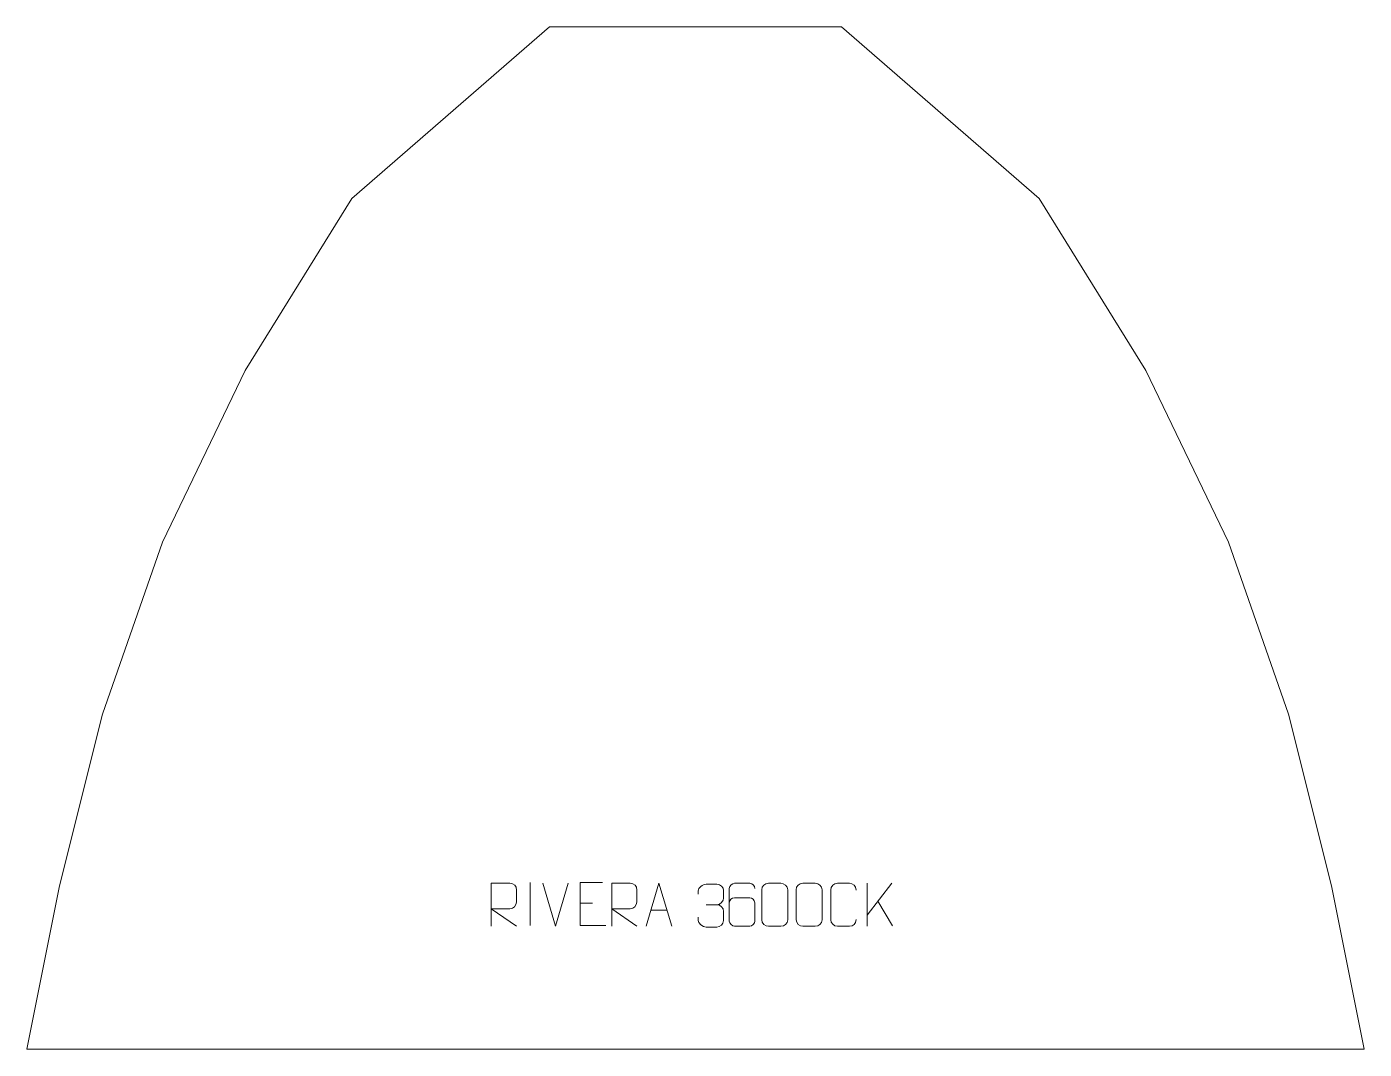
# Model space of a CAD drawing. Header units: millimetres. Extents: x -389 to 389, y 854 to 1449.
import ezdxf

# ---------------------------------------------------------------- set-up
doc = ezdxf.new("R2010")
doc.units = ezdxf.units.MM
doc.header["$MEASUREMENT"] = 0
doc.layers.add('layer 1', color=7, linetype='Continuous')

msp = doc.modelspace()

# ---------------------------------------------------------------- linework, layer by layer
at = {"layer": 'layer 1', "color": 242, "lineweight": 9}
msp.add_open_spline([(-84.9994, 1448.7491), (-84.9994, 1448.7491), (85.0003, 1448.7491), (85.0003, 1448.7491), (85.0003, 1448.7491), (85.0003, 1448.7491), (200.0007, 1348.7499), (200.0007, 1348.7499), (200.0007, 1348.7499), (200.0007, 1348.7499), (261.9997, 1248.7502), (261.9997, 1248.7502), (261.9997, 1248.7502), (261.9997, 1248.7502), (309.9999, 1148.7492), (309.9999, 1148.7492), (309.9999, 1148.7492), (309.9999, 1148.7492), (345.0011, 1048.75), (345.0011, 1048.75), (345.0011, 1048.75), (345.0011, 1048.75), (370.0004, 948.7504), (370.0004, 948.7504), (370.0004, 948.7504), (370.0004, 948.7504), (389.0005, 853.7491), (389.0005, 853.7491), (389.0005, 853.7491), (389.0005, 853.7491), (-389, 853.7491), (-389, 853.7491), (-389, 853.7491), (-389, 853.7491), (-369.9995, 948.7504), (-369.9995, 948.7504), (-369.9995, 948.7504), (-369.9995, 948.7504), (-344.9987, 1048.75), (-344.9987, 1048.75), (-344.9987, 1048.75), (-344.9987, 1048.75), (-309.9994, 1148.7492), (-309.9994, 1148.7492), (-309.9994, 1148.7492), (-309.9994, 1148.7492), (-261.9993, 1248.7502), (-261.9993, 1248.7502), (-261.9993, 1248.7502), (-261.9993, 1248.7502), (-199.9984, 1348.7499), (-199.9984, 1348.7499), (-199.9984, 1348.7499), (-199.9984, 1348.7499), (-84.9994, 1448.7491), (-84.9994, 1448.7491)], degree=3, knots=[0, 0, 0, 0, 0.06666667, 0.06666667, 0.06666667, 0.06666667, 0.13333333, 0.13333333, 0.13333333, 0.13333333, 0.2, 0.2, 0.2, 0.2, 0.26666667, 0.26666667, 0.26666667, 0.26666667, 0.33333333, 0.33333333, 0.33333333, 0.33333333, 0.4, 0.4, 0.4, 0.4, 0.46666667, 0.46666667, 0.46666667, 0.46666667, 0.53333333, 0.53333333, 0.53333333, 0.53333333, 0.6, 0.6, 0.6, 0.6, 0.66666667, 0.66666667, 0.66666667, 0.66666667, 0.73333333, 0.73333333, 0.73333333, 0.73333333, 0.8, 0.8, 0.8, 0.8, 0.86666667, 0.86666667, 0.86666667, 0.86666667, 1, 1, 1, 1], dxfattribs=at)
at = {"layer": 'layer 1', "color": 250, "lineweight": 9}
for points, knots in [([(-118.7638, 925.3573), (-118.7638, 925.3573), (-118.7638, 950.3108), (-118.7638, 950.3108), (-118.7638, 950.3108), (-115.169, 950.3108), (-111.5735, 950.3108), (-107.9783, 950.3108), (-107.9783, 950.3108), (-105.653, 950.2731), (-104.0957, 948.7831), (-104.0998, 946.4167), (-104.0998, 946.4167), (-104.1002, 944.3812), (-104.1002, 941.3218), (-104.0998, 939.2858), (-104.0998, 939.2858), (-104.1063, 937.4103), (-105.9186, 935.4685), (-107.9281, 935.4494), (-107.9281, 935.4494), (-107.9281, 935.4494), (-118.7638, 935.4494), (-118.7638, 935.4494), (-118.7638, 935.4494), (-118.7638, 935.4494), (-104.1091, 925.3573), (-104.1091, 925.3573)], [0, 0, 0, 0, 0.125, 0.125, 0.125, 0.125, 0.25, 0.25, 0.25, 0.25, 0.375, 0.375, 0.375, 0.375, 0.5, 0.5, 0.5, 0.5, 0.625, 0.625, 0.625, 0.625, 0.75, 0.75, 0.75, 0.75, 1, 1, 1, 1]), ([(-54.1418, 950.7137), (-54.1418, 950.7137), (-67.0157, 950.7137), (-67.0157, 950.7137), (-67.0157, 950.7137), (-67.0157, 950.7137), (-67.0157, 925.7601), (-67.0157, 925.7601), (-67.0157, 925.7601), (-67.0157, 925.7601), (-52.1499, 925.7601), (-52.1499, 925.7601)], [0, 0, 0, 0, 0.25, 0.25, 0.25, 0.25, 0.5, 0.5, 0.5, 0.5, 1, 1, 1, 1]), ([(-48.7638, 925.3573), (-48.7638, 925.3573), (-48.7638, 950.3108), (-48.7638, 950.3108), (-48.7638, 950.3108), (-45.169, 950.3108), (-41.5735, 950.3108), (-37.9783, 950.3108), (-37.9783, 950.3108), (-35.653, 950.2731), (-34.0957, 948.7831), (-34.0998, 946.4167), (-34.0998, 946.4167), (-34.1002, 944.3812), (-34.1002, 941.3218), (-34.0998, 939.2858), (-34.0998, 939.2858), (-34.1063, 937.4103), (-35.9186, 935.4685), (-37.9281, 935.4494), (-37.9281, 935.4494), (-37.9281, 935.4494), (-48.7638, 935.4494), (-48.7638, 935.4494), (-48.7638, 935.4494), (-48.7638, 935.4494), (-34.1091, 925.3573), (-34.1091, 925.3573)], [0, 0, 0, 0, 0.125, 0.125, 0.125, 0.125, 0.25, 0.25, 0.25, 0.25, 0.375, 0.375, 0.375, 0.375, 0.5, 0.5, 0.5, 0.5, 0.625, 0.625, 0.625, 0.625, 0.75, 0.75, 0.75, 0.75, 1, 1, 1, 1]), ([(-28.6826, 925.3792), (-28.6826, 925.3792), (-21.3116, 950.3327), (-21.3116, 950.3327), (-21.3116, 950.3327), (-21.3116, 950.3327), (-13.7417, 925.3792), (-13.7417, 925.3792)], [0, 0, 0, 0, 0.33333333, 0.33333333, 0.33333333, 0.33333333, 1, 1, 1, 1]), ([(1.5846, 944.0907), (1.5846, 944.0907), (1.5846, 945.9479), (1.5846, 945.9479), (1.5846, 945.9479), (1.5703, 947.6898), (4.2348, 949.8079), (6.2939, 949.7852), (6.2939, 949.7852), (8.358, 949.7852), (10.422, 949.7852), (12.4857, 949.7852), (12.4857, 949.7852), (14.6802, 949.794), (16.2785, 947.9472), (16.3229, 946.0351), (16.3229, 946.0351), (16.3225, 944.6), (16.3225, 943.1649), (16.3229, 941.7294), (16.3229, 941.7294), (16.2743, 940.0759), (14.6717, 937.8459), (12.4734, 937.8559), (12.4734, 937.8559), (14.6771, 937.8447), (16.2851, 936.0415), (16.3391, 933.982), (16.3391, 933.982), (16.3387, 932.1973), (16.3387, 930.4126), (16.3391, 928.6275), (16.3391, 928.6275), (16.3492, 926.5661), (14.2943, 924.803), (12.4734, 924.8111), (12.4734, 924.8111), (10.4081, 924.8114), (8.3429, 924.8114), (6.2773, 924.8111), (6.2773, 924.8111), (4.1087, 924.8226), (1.5777, 927.2228), (1.5591, 928.6846), (1.5591, 928.6846), (1.5591, 928.6846), (1.5591, 930.5932), (1.5591, 930.5932)], [0, 0, 0, 0, 0.07692308, 0.07692308, 0.07692308, 0.07692308, 0.15384615, 0.15384615, 0.15384615, 0.15384615, 0.23076923, 0.23076923, 0.23076923, 0.23076923, 0.30769231, 0.30769231, 0.30769231, 0.30769231, 0.38461538, 0.38461538, 0.38461538, 0.38461538, 0.46153846, 0.46153846, 0.46153846, 0.46153846, 0.53846154, 0.53846154, 0.53846154, 0.53846154, 0.61538462, 0.61538462, 0.61538462, 0.61538462, 0.69230769, 0.69230769, 0.69230769, 0.69230769, 0.76923077, 0.76923077, 0.76923077, 0.76923077, 0.84615385, 0.84615385, 0.84615385, 0.84615385, 1, 1, 1, 1]), ([(34.5126, 947.3721), (34.4885, 948.7116), (33.1323, 950.3648), (31.5604, 950.3305), (31.5604, 950.3305), (28.5756, 950.3302), (25.5904, 950.3302), (22.605, 950.3305), (22.605, 950.3305), (21.3859, 950.3454), (19.6577, 948.9078), (19.6527, 947.3721), (19.6527, 947.3721), (19.653, 941.0116), (19.653, 934.6508), (19.6527, 928.2901), (19.6527, 928.2901), (19.6574, 927.1272), (21.3859, 925.3561), (22.605, 925.3317), (22.605, 925.3317), (25.5904, 925.332), (28.5756, 925.332), (31.5604, 925.3317), (31.5604, 925.3317), (32.8385, 925.3755), (34.5082, 926.99), (34.5126, 928.2901), (34.5126, 928.2901), (34.5126, 931.8734), (34.5126, 935.4565), (34.5126, 939.0392), (34.5126, 939.0392), (34.4741, 940.5174), (32.8914, 941.9503), (31.5604, 941.9483), (31.5604, 941.9483), (28.5756, 941.9486), (25.5904, 941.9486), (22.605, 941.9483), (22.605, 941.9483), (21.2755, 941.9533), (19.6325, 940.446), (19.6742, 939.0175)], [0, 0, 0, 0, 0.08333333, 0.08333333, 0.08333333, 0.08333333, 0.16666667, 0.16666667, 0.16666667, 0.16666667, 0.25, 0.25, 0.25, 0.25, 0.33333333, 0.33333333, 0.33333333, 0.33333333, 0.41666667, 0.41666667, 0.41666667, 0.41666667, 0.5, 0.5, 0.5, 0.5, 0.58333333, 0.58333333, 0.58333333, 0.58333333, 0.66666667, 0.66666667, 0.66666667, 0.66666667, 0.75, 0.75, 0.75, 0.75, 0.83333333, 0.83333333, 0.83333333, 0.83333333, 1, 1, 1, 1]), ([(42.502, 950.3307), (44.8681, 950.3307), (47.2346, 950.3307), (49.6011, 950.3307), (49.6011, 950.3307), (51.5816, 950.3663), (53.6076, 948.872), (53.6347, 946.4299), (53.6347, 946.4299), (53.6343, 940.6725), (53.6343, 934.9147), (53.6347, 929.1565), (53.6347, 929.1565), (53.4926, 926.8289), (51.7862, 925.3466), (49.6011, 925.3358), (49.6011, 925.3358), (47.2287, 925.3362), (44.8563, 925.3362), (42.4843, 925.3358), (42.4843, 925.3358), (40.5258, 925.2302), (38.5194, 927.1181), (38.5308, 929.1391), (38.5308, 929.1391), (38.5312, 934.9197), (38.5312, 940.7), (38.5308, 946.4798), (38.5308, 946.4798), (38.5351, 948.6218), (40.3122, 950.3443), (42.502, 950.3307)], [0, 0, 0, 0, 0.11111111, 0.11111111, 0.11111111, 0.11111111, 0.22222222, 0.22222222, 0.22222222, 0.22222222, 0.33333333, 0.33333333, 0.33333333, 0.33333333, 0.44444444, 0.44444444, 0.44444444, 0.44444444, 0.55555556, 0.55555556, 0.55555556, 0.55555556, 0.66666667, 0.66666667, 0.66666667, 0.66666667, 0.77777778, 0.77777778, 0.77777778, 0.77777778, 1, 1, 1, 1]), ([(62.502, 950.3307), (64.8681, 950.3307), (67.2346, 950.3307), (69.6011, 950.3307), (69.6011, 950.3307), (71.5816, 950.3663), (73.6076, 948.872), (73.6347, 946.4299), (73.6347, 946.4299), (73.6343, 940.6725), (73.6343, 934.9147), (73.6347, 929.1565), (73.6347, 929.1565), (73.4926, 926.8289), (71.7862, 925.3466), (69.6011, 925.3358), (69.6011, 925.3358), (67.2287, 925.3362), (64.8563, 925.3362), (62.4843, 925.3358), (62.4843, 925.3358), (60.5258, 925.2302), (58.5194, 927.1181), (58.5308, 929.1391), (58.5308, 929.1391), (58.5312, 934.9197), (58.5312, 940.7), (58.5308, 946.4798), (58.5308, 946.4798), (58.5351, 948.6218), (60.3122, 950.3443), (62.502, 950.3307)], [0, 0, 0, 0, 0.11111111, 0.11111111, 0.11111111, 0.11111111, 0.22222222, 0.22222222, 0.22222222, 0.22222222, 0.33333333, 0.33333333, 0.33333333, 0.33333333, 0.44444444, 0.44444444, 0.44444444, 0.44444444, 0.55555556, 0.55555556, 0.55555556, 0.55555556, 0.66666667, 0.66666667, 0.66666667, 0.66666667, 0.77777778, 0.77777778, 0.77777778, 0.77777778, 1, 1, 1, 1]), ([(93.5057, 929.1724), (93.3659, 926.849), (91.6887, 925.3694), (89.541, 925.3586), (89.541, 925.3586), (87.2091, 925.359), (84.8772, 925.359), (82.5457, 925.3586), (82.5457, 925.3586), (80.6207, 925.2532), (78.6486, 927.1377), (78.6598, 929.155), (78.6598, 929.155), (78.6602, 934.9251), (78.6602, 940.6948), (78.6598, 946.4641), (78.6598, 946.4641), (78.664, 948.6022), (80.4107, 950.3214), (82.5631, 950.3079), (82.5631, 950.3079), (84.8888, 950.3079), (87.2149, 950.3079), (89.541, 950.3079), (89.541, 950.3079), (91.4876, 950.3434), (93.479, 948.8519), (93.5057, 946.4143)], [0, 0, 0, 0, 0.125, 0.125, 0.125, 0.125, 0.25, 0.25, 0.25, 0.25, 0.375, 0.375, 0.375, 0.375, 0.5, 0.5, 0.5, 0.5, 0.625, 0.625, 0.625, 0.625, 0.75, 0.75, 0.75, 0.75, 1, 1, 1, 1])]:
    msp.add_open_spline(points, degree=3, knots=knots, dxfattribs=at)
for points in [[(-96.0998, 950.7729), (-96.0998, 950.7729), (-96.0998, 925.7988), (-96.0998, 925.7988)], [(-81.4317, 925.3572), (-81.4317, 925.3572), (-88.7535, 950.3108), (-88.7535, 950.3108)], [(-74.1098, 950.3108), (-74.1098, 950.3108), (-81.4316, 925.3572), (-81.4316, 925.3572)], [(99.8517, 950.3756), (99.8517, 950.3756), (99.8517, 925.422), (99.8517, 925.422)], [(114.2279, 950.3756), (114.2279, 950.3756), (99.8517, 931.7359), (99.8517, 931.7359)], [(-67.0157, 938.834), (-67.0157, 938.834), (-59.8476, 938.834), (-59.8476, 938.834)], [(-25.96, 934.6286), (-25.96, 934.6286), (-16.4643, 934.6286), (-16.4643, 934.6286)], [(6.2943, 937.8455), (6.2943, 937.8455), (12.4907, 937.8455), (12.4907, 937.8455)], [(114.5532, 925.5178), (114.5532, 925.5178), (106.0827, 939.8314), (106.0827, 939.8314)]]:
    msp.add_open_spline(points, degree=3, dxfattribs=at)

doc.saveas('drawing.dxf')
